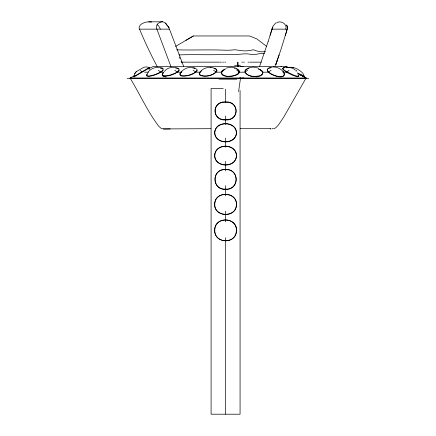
<?xml version="1.0" encoding="UTF-8"?>
<svg xmlns="http://www.w3.org/2000/svg" width="436" height="436" viewBox="0 0 436 436"><rect width="100%" height="100%" fill="white"/><g stroke="black" fill="none" stroke-linecap="round" stroke-linejoin="round"><path stroke-width="0.65" d="M197.263 69.924L197.072 70.986C192.99 74.981 186.728 76.573 181.131 75.973C179.038 75.455 179.899 72.976 181.496 72.447M237.315 66.561L237.315 62.157M287.493 28.122L287.422 26.819L286.61 25.239M287.531 27.664L287.433 28.438L287.438 26.885L286.545 25.168M238.579 91.604L240.536 77.979L240.994 77.979M225.794 68.877C216.801 71.335 223.853 77.597 229.805 76.153C234.17 76.949 244.803 71.161 235.8 68.43M279.133 54.958L275.601 65.133L281.291 48.44L287.22 29.147L271.971 29.147L268.173 41.453M285.34 35.523L287.22 29.147M270.097 35.316L273.198 25.942L275.797 22.879M285.782 29.147C287.744 24.258 280.348 19.713 276.549 22.966M268.173 41.453L259.496 66.692M149.052 69.733L149.575 67.831L133.983 76.959M275.601 65.133L277.394 60.021M271.96 29.147L272.702 27.043L272.173 28.498M272.157 28.547L272.647 27.196M133.71 76.491L134.746 73.662L136.255 71.657L143.945 67.226L146.431 66.921L149.401 67.444L133.803 76.567M179.267 70.174L178.918 70.981C174.564 74.551 168.607 76.643 162.966 75.989C161.184 75.226 162.633 73.346 163.723 72.719M296.055 71.384L296.671 70.229M164.399 71.52C167.228 67.035 173.79 66.528 178.373 68.414L176.978 68.239M200.097 71.956L199.214 73.45C200.98 78.796 218.185 75.003 216.441 69.204C211.198 66.07 203.895 66.997 200.097 71.956L201.601 70.926M163.396 69.836L162.639 70.937C158.546 73.951 153.641 75.815 148.6 76.387L146.987 76.087L146.431 75.106L147.777 73.204M196.658 68.921C199.121 73.531 179.447 79.308 179.932 73.417C183.442 68.381 189.943 65.651 195.873 68.436M134.746 73.662L136.261 71.657M149.079 68.256L149.444 67.863M289.046 67.629C294.077 66.359 299.494 69.798 302.867 73.248C302.895 73.613 305.009 77.177 303.369 75.706L297.27 72.883M147.908 72.294C151.27 67.727 157.783 66.054 162.971 68.316C163.931 71.82 157.516 73.166 155.069 74.561C153.723 74.883 145.052 78.006 147.128 74.202M295.466 70.283C291.155 65.378 275.568 66.397 287.188 71.962L288.986 70.267M163.625 72.436L162.421 73.428C160.939 77.477 168.242 75.521 170.269 75.025C173.294 73.733 178.597 72.823 179.163 69.095M221.423 71.962L223.548 70.234M200.211 72.447L199.323 73.94L199.786 75.199C205.323 77.499 213.433 75.908 217.014 70.954C217.155 69.765 215.907 68.866 214.812 68.85M304.066 76.011L303.734 75.935M258.385 68.719C272.822 75.951 247.719 79.913 245.136 71.962L247.588 70.261M272.189 67.629C269.432 66.61 265.257 69.629 268.685 71.967L271.121 70.283M175.566 46.418L193.371 35.965L249.555 35.965L256.973 38.973L266.647 46.429M193.371 35.965L186.003 40.308M170.269 128.931C166.541 128.702 161.767 130.124 159.085 126.625C147.493 111.676 139.918 94.013 130.015 77.979L134.806 75.608M149.156 68.474L153.341 66.397L242.427 66.392M181.354 71.956L181.921 71.684M224.387 69.727C210.855 79.799 249.632 77.417 236.503 68.883M249.141 67.967C247.359 68.496 244.389 69.58 245.136 71.962M272.086 128.805L273.072 128.429M273.748 128.805L275.846 127.726L278.386 125.05L283.918 116.804L306.105 77.979L299.701 74.343M265.54 51.344C261.447 52.62 257.115 51.235 253.278 49.742L250.994 50.282A24.34 16.764 4.6 0 1 243.806 50.887L234.813 49.742L232.284 50.004A44.461 27.735 -13.6 0 1 224.791 50.194C208.79 49.513 192.69 50.303 176.684 49.84M248.378 68.523C239.571 71.504 250.275 77.461 254.689 76.638C261.06 78.186 267.17 71.433 258.352 68.997M226.24 68.071L231.244 67.177L235.625 68.071M248.678 67.989L253 67.046L258.019 67.989M175.719 68.239L176.34 68.125M192.87 68.261L193.557 68.141M160.219 68.223L162.971 68.316M225.581 119.993C239.517 120.772 239.555 101.239 225.581 102.258C211.607 101.239 211.645 120.772 225.581 119.993L225.581 124.533M179.038 54.92C194.265 54.271 209.591 55.165 224.791 54.402A41.643 28.084 15.6 0 1 232.284 54.62C238.454 54.985 244.76 52.832 250.983 54.418C255.414 55.601 259.867 52.505 264.45 53.584M163.38 128.931L210.844 128.691M225.581 189.409C239.626 189.927 239.653 168.934 225.581 169.631C211.504 168.934 211.531 189.927 225.581 189.409L225.581 195.884M151.112 21.974L147.488 21.92A17.462 17.462 0 0 0 144.943 22.47C142.419 23.206 139.384 24.792 139.079 27.702A2.48 2.48 0 0 0 139.231 28.574L139.525 29.147A444.747 444.747 0 0 0 157.134 66.419M270.663 67.902C269.116 67.896 266.728 68.746 267.339 70.73C268.298 75.063 287.646 81.041 283.722 72.774M225.581 119.617C211.607 120.63 211.645 101.098 225.581 101.882C239.517 101.098 239.555 120.63 225.581 119.617L225.581 116.009M293.352 67.367L290.807 67.215M225.581 189.137C211.504 189.829 211.531 168.836 225.581 169.364C239.626 168.836 239.653 189.829 225.581 189.137L225.581 185.649M240.536 77.979L130.026 77.984M148.6 21.816L160.492 21.816M139.525 29.147L169.457 29.147M182.319 62.146L191.431 62.146M192.009 62.146L193.519 62.146M194.036 62.146L219.384 62.146M220.049 62.146L221.406 62.146M222.605 62.146L223.646 62.146M224.698 62.146L225.755 62.146M241.713 62.146L242.623 62.146M243.528 62.146L244.427 62.146M247.948 62.146L248.803 62.146M249.643 62.146L259.867 62.146M260.565 62.146L261.36 62.146M240.34 66.392L241.669 66.392M243.086 66.392L285.82 66.397L287.547 67.389M144.561 72.191L148.605 72.191M159.876 72.191L163.533 72.191M176.7 72.191L181.594 72.191M195.432 72.191L200.015 72.191M216.365 72.191L221.608 72.191M238.487 72.191L245.457 72.191M262.412 72.191L268.707 72.191M282.893 72.191L286.91 72.191M243.146 77.984L306.105 77.984L303.827 76.698M127.192 78.415L308.819 78.415M223.221 88.475L211.089 88.475L211.089 414.2L240.067 414.2L240.067 90.432M240.209 128.691L270.533 128.691M281.351 66.397L280.975 66.392L281.405 66.397M241.811 66.392L243.184 66.397M239.451 77.979L242.618 77.984M241.92 77.984L243.768 77.984M194.331 68.55L194.936 68.566M177.071 68.528L178.531 68.904M287.057 67.313L288.305 67.367M234.29 68.125L235.059 68.158M214.12 68.332L214.703 68.359M162.012 68.419L162.824 68.566M270.097 128.865L271.11 128.931M273.203 66.964C277.934 66.904 282.337 69.575 284.621 73.673C283.618 79.946 271.459 74.834 268.685 71.967M303.298 76.186L303.827 76.496L297.924 73.521M160.775 22.007A8.627 6.644 69.9 0 1 162.666 21.789L162.9 21.86A5.494 4.235 69.3 0 1 163.636 22.051L165.517 23.282M170.95 66.599L156.889 29.147A3.063 2.354 72.7 0 1 156.48 27.964L156.573 26.046A6.126 4.66 73.4 0 1 157.102 24.748L158.699 25.942L160.339 29.147M194.249 68.261L194.876 68.354M284.446 67.842L283.651 67.629M210.566 67.313L210.98 67.417M301.614 75.308L302.186 75.472M283.416 68.103L282.544 68.436L282.91 69.373C287.182 72.986 292.431 75.646 297.919 76.774L298.785 76.447L298.42 75.504M162.966 75.989L166.007 77.047M285.727 66.397L287.482 67.417M285.82 66.397L287.558 67.417M282.91 71.624L283.427 71.967M236.819 70.234L239.255 71.962M213.585 70.212L216.016 71.956M193.186 70.201L195.502 71.956M287.188 71.962L294.807 75.701L298.676 76.344L298.933 75.701L297.957 74.507M174.82 70.201L177.043 71.956M260.793 70.261L262.875 71.962M158.312 70.218L160.388 71.956M286.948 25.735L286.403 24.966M140.588 70.289L141.558 71.967M169.146 28.335L168.454 26.825L169.114 28.258M168.225 26.394L168.727 27.408M167.675 26.351L167.86 26.743M168.569 27.054L168.874 27.735M183.616 66.267L169.468 29.147M181.131 61.411L181.714 62.86M179.403 57.056L179.975 58.506M238.051 62.157L238.121 66.561M225.581 89.129L225.581 102.803M225.581 138.136L225.581 147.254M225.581 161.385L225.581 170.928M225.581 211.182L225.581 221.886M225.581 237.718L225.581 414.2M151.118 21.942A8.567 8.567 0 0 1 151.461 22.023M165.364 22.972A9.101 7.347 72.4 0 1 167.555 25.92M162.666 21.811A8.627 6.638 69 0 0 160.23 22.209L158.181 23.37A7.232 5.554 71.9 0 0 157.085 24.727M165.462 23.37A9.227 7.216 70.9 0 1 167.124 25.62M236.803 79.189A63.776 2.191 -0.2 0 1 218.965 79.123M234.503 65.324A44.957 2.071 -0.2 0 1 240.465 65.286M214.763 203.454C213.111 216.774 235.407 218.719 236.394 205.46C238.029 192.156 215.771 190.216 214.763 203.454M214.763 229.347C213.204 243.184 235.233 245.234 236.394 231.423C237.942 217.597 215.94 215.553 214.763 229.347M236.448 204.288C236.808 217.673 214.354 217.673 214.714 204.288C214.447 190.995 236.71 190.995 236.448 204.288M236.448 230.279C236.661 244.193 214.496 244.193 214.714 230.279C214.218 216.561 236.939 216.561 236.448 230.279M214.763 154.775C213.635 167.326 235.02 168.879 236.394 156.622C237.5 144.093 216.169 142.55 214.763 154.775M236.448 155.45C236.367 168.432 213.607 167.691 214.763 154.589C216.103 142.872 236.203 143.531 236.448 155.45M214.763 131.977C213.88 144.18 234.835 145.553 236.394 133.759C237.244 121.584 216.354 120.216 214.763 131.977M236.448 132.593C236.143 144.698 215.019 144.698 214.714 132.593C215.188 120.636 235.969 120.636 236.448 132.593M305.974 77.984L299.614 74.343L305.974 77.984"/></g></svg>
